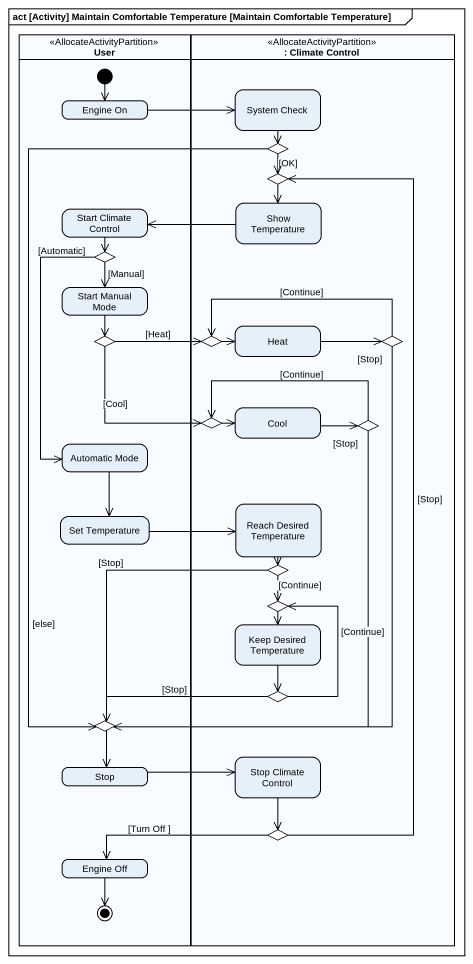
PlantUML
@startuml
mainframe act [Activity] Maintain Comfortable Temperature [Maintain Comfortable Temperature]
hide empty description
state User <<AllocateActivityPartition>> {
  state "Engine On" as Engine_On
  state "Start Climate Control" as Start_Climate_Control
  state choice3 <<choice>>
  state "Start Manual Mode" as Start_Manual_Mode
  state choice4 <<choice>>
  state "Automatic Mode" as Automatic_Mode
  state "Set Temperature" as Set_Temperature
  state choice12 <<choice>>
  state "Stop" as Stop_
  state "Engine Off" as Engine_Off
  [*] --> Engine_On
  Engine_Off --> [*]
}
state ": Climate Control" as Climate_Control <<AllocateActivityPartition>> {
  state "System Check" as System_Check
  state choice1 <<choice>>
  state choice2 <<choice>>
  state "Show Temperature" as Show_Temperature
  state Heat
  state choice5 <<choice>>
  state choice6 <<choice>>
  state choice7 <<choice>>
  state Cool
  state choice8 <<choice>>
  state "Reach Desired Temperature" as Reach_Desired_Temperature
  state choice9 <<choice>>
  state "Keep Desired Temperature" as Keep_Desired_Temperature
  state choice10 <<choice>>
  state choice11 <<choice>>
  state "Stop Climate Control" as Stop_Climate_Control
  state choice13 <<choice>>
}
System_Check --> choice2
Engine_On -right-> System_Check
choice1 --> Show_Temperature
choice2 --> choice1 : [OK]
choice2 --> choice12 : [else]
Start_Climate_Control --> choice3
Show_Temperature -left-> Start_Climate_Control
choice3 --> Start_Manual_Mode : [Manual]
choice3 --> Automatic_Mode : [Automatic]
Start_Manual_Mode --> choice4
Heat -right-> choice6
choice4 -right-> choice5 : [Heat]
choice4 --> choice7 : [Cool]
choice5 -right-> Heat
choice6 -left-> choice5 : [Continue]
choice6 --> choice12 : [Stop]
Automatic_Mode --> Set_Temperature
choice7 -right-> Cool
Cool -right-> choice8
choice8 -left-> choice7 : [Continue]
choice8 --> choice12 : [Stop]
Set_Temperature -right-> Reach_Desired_Temperature
Reach_Desired_Temperature --> choice9
choice9 --> choice10 : [Continue]
choice9 --> choice12 : [Stop]
Keep_Desired_Temperature --> choice11
choice10 --> Keep_Desired_Temperature
choice11 -up-> choice10 : [Continue]
choice11 -left-> choice12 : [Stop]
choice12 --> Stop_
Stop_ -right-> Stop_Climate_Control
Stop_Climate_Control --> choice13
choice13 -up-> choice1 : [Stop]
choice13 -left-> Engine_Off : [Turn Off ]
@enduml
